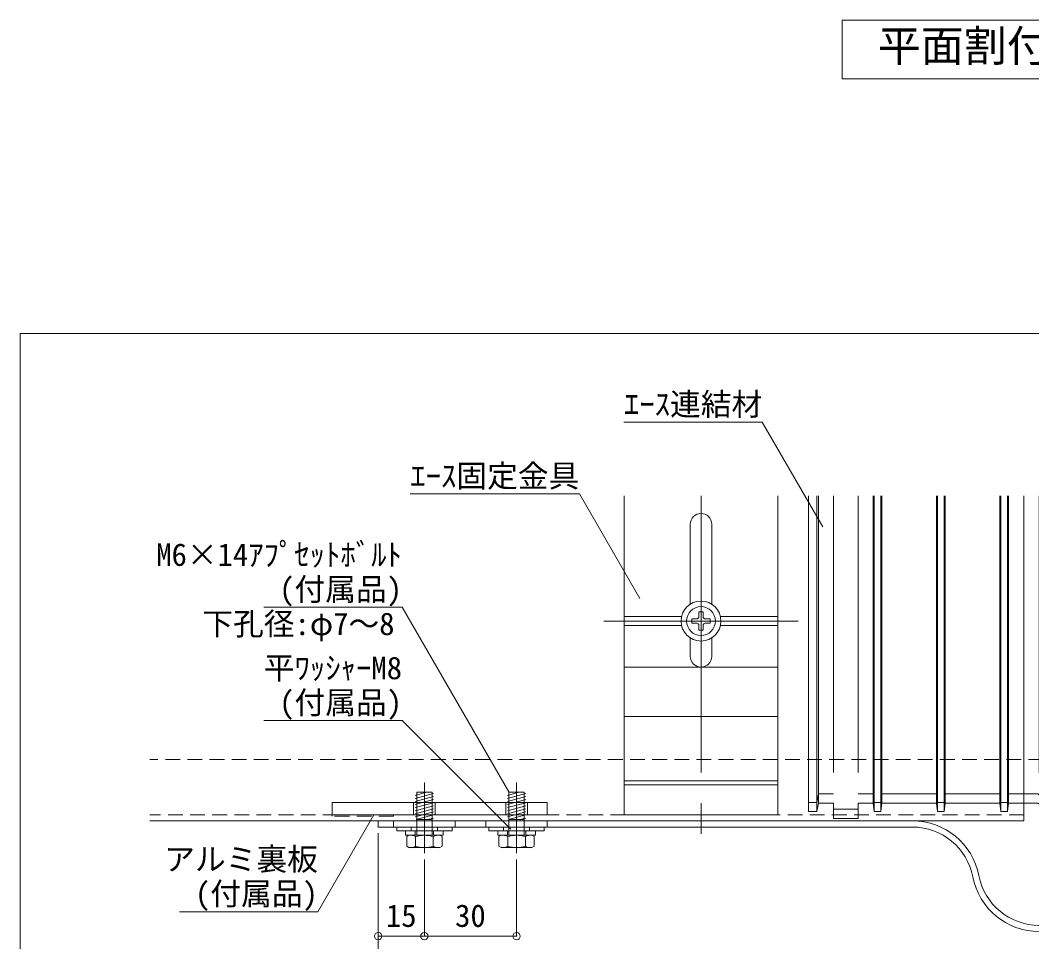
# Model space of a CAD drawing. Units: millimetres at full size. Extents: x -728 to 752, y -514 to 534.
# Drawn here: x -319.5 to 9.6, y -109 to 190.8 of the extents above; entities that cross this region are included whole.
import ezdxf
from ezdxf.enums import TextEntityAlignment as Align

# ---------------------------------------------------------------- set-up
doc = ezdxf.new("R2010")
doc.units = ezdxf.units.MM
doc.header["$LTSCALE"] = 4
doc.header["$PDMODE"] = 32
doc.header["$PDSIZE"] = 2.4
for name, pattern in [('CHAIN2', [12, 9, -1, 1, -1]), ('DASHED1', [1.8, 1.2, -0.6]), ('DASHED2', [3, 2, -1])]:
    doc.linetypes.add(name, pattern=pattern)
for name, color, linetype, lineweight in [('0-B_B', 4, 'Continuous', 9), ('2-1_1', 2, 'Continuous', 20), ('2-2_2', 7, 'Continuous', 9), ('2-4_4', 4, 'Continuous', 9), ('2-5_5', 7, 'DASHED2', 9), ('2-A_A', 7, 'Continuous', 9), ('2-B_B', 7, 'Continuous', 9), ('A-A_A', 7, 'Continuous', 9), ('A-B_B', 7, 'Continuous', 9), ('D-1_1', 4, 'Continuous', 9), ('D-2_2', 7, 'Continuous', 9), ('D-E_E', 4, 'CHAIN2', 9), ('F-1_1', 4, 'Continuous', 9), ('F-F_F', 4, 'CHAIN2', 9)]:
    doc.layers.add(name, color=color, linetype=linetype, lineweight=lineweight)
doc.layers.add('2-3_3', color=7, linetype='Continuous')
doc.styles.add('ＭＳ ゴシック', font='')
doc.styles.get('ＭＳ ゴシック').set_extended_font_data('MS Gothic')

# ---------------------------------------------------------------- blocks, each defined once
blk = doc.blocks.new('ATNBT60 T')
at = {"layer": 'D-1_1'}
for p, q in [((-0.787, 0.187), (-0.787, -0.187)), ((-0.373, 0.187), (-0.787, 0.187)), ((-0.187, 0.787), (0.187, 0.787)), ((-0.187, 0.373), (-0.187, 0.787)), ((0.187, 0.373), (0.187, 0.787)), ((0.373, 0.187), (0.787, 0.187)), ((0.787, -0.187), (0.787, 0.187)), ((-0.373, -0.187), (-0.787, -0.187)), ((-0.187, -0.373), (-0.187, -0.787)), ((-0.187, -0.787), (0.187, -0.787)), ((0.187, -0.373), (0.187, -0.787)), ((0.373, -0.187), (0.787, -0.187))]:
    blk.add_line(p, q, dxfattribs=at)
for centre, start, end in [((-0.373, 0.373), 270, 0), ((0.373, 0.373), 180, 270), ((-0.373, -0.373), 0, 90), ((0.373, -0.373), 90, 180)]:
    blk.add_arc(centre, 0.187, start, end, dxfattribs=at)
at = {"layer": 'D-2_2', "color": 2, "lineweight": 20}
blk.add_circle((0, 0), 1.733, dxfattribs=at)
at = {"layer": 'D-2_2'}
blk.add_circle((0, 0), 1.253, dxfattribs=at)
at = {"layer": 'D-E_E'}
for p, q in [((0, -2.185), (0, 2.02)), ((-2.153, 0), (2.215, 0))]:
    blk.add_line(p, q, dxfattribs=at)
blk = doc.blocks.new('裏板 左 T')
at = {"layer": '2-4_4', "color": 2, "lineweight": 20}
for p, q in [((40.001, 4), (-30, 4)), ((-30, 4), (-30, 0)), ((40.001, 4), (40.001, 0)), ((40.001, 0), (-30, 0))]:
    blk.add_line(p, q, dxfattribs=at)
at = {"layer": '2-4_4', "linetype": 'DASHED1'}
for p, q in [((-3.5, 0), (-3.5, 4)), ((3.5, 0), (3.5, 4)), ((26.501, 0), (26.501, 4)), ((33.501, 0), (33.501, 4)), ((-30, 0), (-30, -0.5)), ((-10, 0), (-10, -0.5)), ((-10, -0.5), (-30, -0.5))]:
    blk.add_line(p, q, dxfattribs=at)
blk = doc.blocks.new('セムスM6_14 S')
at = {"layer": '2-5_5', "color": 4, "linetype": 'CHAIN2'}
blk.add_line((0, -14.45), (0, 8.532), dxfattribs=at)
at = {"layer": '2-5_5', "linetype": 'Continuous'}
for p, q in [((-9, 0), (-9, 1.2)), ((-9, 0), (9, 0)), ((-6.5, 1.2), (6.5, 1.2)), ((-6.1, 2.7), (6.1, 2.7)), ((-6.1, 1.2), (-6.1, 2.7)), ((6.1, 1.2), (-6.1, 1.2)), ((6.1, 1.2), (6.1, 2.7))]:
    blk.add_line(p, q, dxfattribs=at)
at = {"layer": '2-5_5', "color": 4}
for p, q in [((-4.25, 0), (-4.25, 1.2)), ((-3, 1.2), (-3, 2.7)), ((-2.5, 2.7), (-2.5, -2)), ((2.5, 2.7), (2.5, -2)), ((3, 1.2), (3, 2.7)), ((4.25, 0), (4.25, 1.2))]:
    blk.add_line(p, q, dxfattribs=at)
at = {"layer": '2-5_5', "linetype": 'Continuous'}
blk.add_lwpolyline([(9, 0), (9, 1.2), (-9, 1.2)], dxfattribs=at)
at = {"layer": '2-A_A'}
blk.add_line((-2.5, -2.4), (2.5, -2.4), dxfattribs=at)
at = {"layer": '2-B_B'}
for p, q in [((-5, 6.7), (-5.75, 6.267)), ((-5.75, 6.267), (-5.75, 3.133)), ((-2.863, 6.267), (-2.863, 3.133)), ((2.863, 6.267), (2.863, 3.133)), ((5.75, 6.267), (5.75, 3.133)), ((-5, 2.7), (-5.75, 3.133)), ((-1.105, -2.4), (-3, -2.908)), ((2.627, -2.4), (-3, -3.908)), ((-2.5, -2), (-2.5, -11.3)), ((2.5, -2), (2.5, -11.3)), ((3, -3.3), (-3, -4.908)), ((3, -4.3), (-3, -5.908)), ((3, -5.3), (-3, -6.908)), ((3, -6.3), (-3, -7.908)), ((3, -7.3), (-3, -8.908)), ((3, -8.3), (-3, -9.908)), ((3, -9.3), (-3, -10.908)), ((-2.5, -11.3), (2.5, -11.3)), ((3, -10.3), (-0.732, -11.3))]:
    blk.add_line(p, q, dxfattribs=at)
for points in [[(-5, 6.7), (5, 6.7), (5.75, 6.267)], [(-5, 2.7), (5, 2.7), (5.75, 3.133)]]:
    blk.add_lwpolyline(points, dxfattribs=at)
for centre, radius, start, end in [((-4.578, 3.294), 3.432, 60.02654, 97.06213), ((0, -2.983), 9.683, 72.80074, 107.19934), ((4.578, 3.294), 3.432, 82.93787, 119.97346), ((-4.578, 6.106), 3.432, 262.93787, 299.97346), ((0, 12.383), 9.683, 252.80066, 287.19926), ((4.578, 6.106), 3.432, 240.02654, 277.06213)]:
    blk.add_arc(centre, radius, start, end, dxfattribs=at)
blk = doc.blocks.new('ジョイントPL T')
at = {"layer": '2-4_4', "linetype": 'DASHED1'}
for p, q in [((-210, -2), (-210, 0)), ((-190, -2), (-190, 0)), ((-180, -2), (-180, 0)), ((-160, -2), (-160, 0))]:
    blk.add_line(p, q, dxfattribs=at)
at = {"layer": '2-4_4', "color": 2, "lineweight": 20}
blk.add_line((-215, -2), (-41.138, -2), dxfattribs=at)
blk.add_lwpolyline([(-215, -2), (-215, 0), (-41.231, 0)], dxfattribs=at)
for centre, radius, start, end in [((-41.231, -22), 22, 10.98039, 90.00046), ((-41.231, -22), 20, 10.98039, 89.73388), ((0, -14), 22, 190.98085, 349.01949), ((0, -14), 20, 190.98085, 349.01949)]:
    blk.add_arc(centre, radius, start, end, dxfattribs=at)
blk = doc.blocks.new('ATAG500 T (1)')
at = {"layer": 'F-1_1'}
for p, q in [((-30, -0.999), (-30, 40.107)), ((-28.948, 40.107), (-28.948, -0.999)), ((-28.72, 40.107), (-28.72, 0.121)), ((-21.604, 40.107), (-21.604, 0.121)), ((-21.484, -0.999), (-21.484, 40.107)), ((-20.596, -0.999), (-20.596, 40.107)), ((-20.476, 40.107), (-20.476, 0.121)), ((-13.364, 40.107), (-13.364, 0.121)), ((-13.244, -0.999), (-13.244, 40.107)), ((-12.356, -0.999), (-12.356, 40.107)), ((-12.236, 40.107), (-12.236, 0.121)), ((-5.124, 40.107), (-5.124, 0.121)), ((-5.004, -0.999), (-5.004, 40.107)), ((-4.116, -0.999), (-4.116, 40.107)), ((-3.996, 40.107), (-3.996, 0.121)), ((3.996, 40.107), (3.996, 0.121)), ((4.116, -0.999), (4.116, 40.107)), ((5.004, -0.999), (5.004, 40.107)), ((5.124, 40.107), (5.124, 0.121)), ((12.236, 40.107), (12.236, 0.121)), ((12.356, -0.999), (12.356, 40.107)), ((13.244, -0.999), (13.244, 40.107)), ((13.364, 40.107), (13.364, 0.121)), ((20.476, 40.107), (20.476, 0.121)), ((20.596, -0.999), (20.596, 40.107)), ((21.484, -0.999), (21.484, 40.107)), ((21.604, 40.107), (21.604, 0.121)), ((28.72, 40.107), (28.72, 0.121)), ((28.948, 40.107), (28.948, -0.999)), ((30, -0.999), (30, 40.107)), ((-30, 0.195), (-28.948, 0.195)), ((-28.72, 1.315), (-28.948, 0.195)), ((-28.72, 0.121), (-28.948, -0.999)), ((-28.72, 1.315), (-26.76, 1.315)), ((-28.72, 0.121), (-26.76, 0.121)), ((-23.56, 1.315), (-21.604, 1.315)), ((-23.56, 0.121), (-21.604, 0.121)), ((-21.484, 0.195), (-21.604, 1.315)), ((-21.484, -0.999), (-21.604, 0.121)), ((-20.596, 0.195), (-21.484, 0.195)), ((-20.596, 0.195), (-20.476, 1.315)), ((-20.596, -0.999), (-20.476, 0.121)), ((-20.476, 1.315), (-13.364, 1.315)), ((-20.476, 0.121), (-13.364, 0.121)), ((-13.244, 0.195), (-13.364, 1.315)), ((-13.244, -0.999), (-13.364, 0.121)), ((-12.356, 0.195), (-13.244, 0.195)), ((-12.356, 0.195), (-12.236, 1.315)), ((-12.356, -0.999), (-12.236, 0.121)), ((-12.236, 1.315), (-5.124, 1.315)), ((-12.236, 0.121), (-5.124, 0.121)), ((-5.004, 0.195), (-5.124, 1.315)), ((-5.004, -0.999), (-5.124, 0.121)), ((-4.116, 0.195), (-5.004, 0.195)), ((-4.116, 0.195), (-3.996, 1.315)), ((-4.116, -0.999), (-3.996, 0.121)), ((-3.996, 1.315), (-0.12, 1.315)), ((-3.996, 0.121), (-0.12, 0.121)), ((-0.068, 1.232), (-0.12, 1.315)), ((-0.068, 0.037), (-0.12, 0.12)), ((0.068, 1.232), (0.12, 1.315)), ((0.068, 0.037), (0.12, 0.12)), ((0.12, 1.315), (3.996, 1.315)), ((0.12, 0.121), (3.996, 0.121)), ((4.116, 0.195), (3.996, 1.315)), ((4.116, -0.999), (3.996, 0.121)), ((5.004, 0.195), (4.116, 0.195)), ((5.004, 0.195), (5.124, 1.315)), ((5.004, -0.999), (5.124, 0.121)), ((5.124, 1.315), (12.236, 1.315)), ((5.124, 0.121), (12.236, 0.121)), ((12.356, 0.195), (12.236, 1.315)), ((12.356, -0.999), (12.236, 0.121)), ((13.244, 0.195), (12.356, 0.195)), ((13.244, 0.195), (13.364, 1.315)), ((13.244, -0.999), (13.364, 0.121)), ((13.364, 1.315), (20.476, 1.315)), ((13.364, 0.121), (20.476, 0.121)), ((20.596, 0.195), (20.476, 1.315)), ((20.596, -0.999), (20.476, 0.121)), ((21.484, 0.195), (20.596, 0.195)), ((21.484, 0.195), (21.604, 1.315)), ((21.484, -0.999), (21.604, 0.121)), ((21.604, 1.315), (23.56, 1.315)), ((21.604, 0.121), (23.56, 0.121)), ((26.76, 1.315), (28.72, 1.315)), ((26.76, 0.121), (28.72, 0.121)), ((28.72, 1.315), (28.948, 0.195)), ((28.72, 0.121), (28.948, -0.999)), ((30, 0.195), (28.948, 0.195)), ((-30, -0.999), (-28.948, -0.999)), ((-20.596, -0.999), (-21.484, -0.999)), ((-12.356, -0.999), (-13.244, -0.999)), ((-4.116, -0.999), (-5.004, -0.999)), ((5.004, -0.999), (4.116, -0.999)), ((13.244, -0.999), (12.356, -0.999)), ((21.484, -0.999), (20.596, -0.999)), ((30, -0.999), (28.948, -0.999))]:
    blk.add_line(p, q, dxfattribs=at)
at = {"layer": 'F-1_1', "linetype": 'CHAIN2'}
for p, q in [((-26.76, 40.107), (-26.76, -1.914)), ((-23.56, 40.107), (-23.56, -1.914)), ((0, 40.107), (0, 0)), ((23.56, 40.107), (23.56, -1.914)), ((26.76, 40.107), (26.76, -1.914)), ((-23.56, -0.685), (-26.76, -0.685)), ((26.76, -0.685), (23.56, -0.685)), ((-23.56, -1.914), (-26.76, -1.914)), ((26.76, -1.914), (23.56, -1.914))]:
    blk.add_line(p, q, dxfattribs=at)
at = {"layer": 'F-1_1'}
for centre in [(0, 1.275), (0, 0.08)]:
    blk.add_arc(centre, 0.08, 212.33353, 327.66647, dxfattribs=at)
blk = doc.blocks.new('ATAG500 T(2)')
at = {"layer": 'F-1_1', "color": 2, "lineweight": 20}
for p, q in [((-16.307, 10), (25.2, 10)), ((25.2, -10), (25.2, 10)), ((-12.6, 1.4), (-2.191, 1.4)), ((2.191, 1.4), (4.6, 1.4)), ((-12.6, -1.4), (-2.191, -1.4)), ((2.191, -1.4), (4.6, -1.4)), ((-16.307, -10), (25.2, -10))]:
    blk.add_line(p, q, dxfattribs=at)
at = {"layer": 'F-1_1'}
for p, q in [((-0.6, 2.53), (-0.6, 10)), ((0.6, 2.53), (0.6, 10)), ((6, -10), (6, 10)), ((12.4, -10), (12.4, 10)), ((20.786, -10), (20.786, 10)), ((21.295, -10), (21.295, 10)), ((-0.6, -10), (-0.6, -2.53)), ((0.6, -10), (0.6, -2.53))]:
    blk.add_line(p, q, dxfattribs=at)
at = {"layer": 'F-1_1', "color": 2, "lineweight": 20}
for centre, start, end in [((-12.6, 0), 90, 270), ((4.6, 0), 270, 90)]:
    blk.add_arc(centre, 1.4, start, end, dxfattribs=at)
at = {"layer": 'F-F_F'}
for p, q in [((0, 12.649), (0, -12.649)), ((-16.307, 0), (28.413, 0))]:
    blk.add_line(p, q, dxfattribs=at)
blk = doc.blocks.new('Hikidasimoji')
at = {"layer": '0-B_B'}
blk.add_line((-72, 0), (0, 0), dxfattribs=at)

msp = doc.modelspace()

# ---------------------------------------------------------------- linework, layer by layer
at = {"layer": '2-1_1', "color": 3, "lineweight": 15}
for p, q in [((7, 36.135), (7, -69.632)), ((7, -69.632), (-277.338, -69.632))]:
    msp.add_line(p, q, dxfattribs=at)
at = {"layer": '2-1_1', "color": 7, "linetype": 'DASHED1', "lineweight": 9}
msp.add_line((7, -67.632), (-277.338, -67.632), dxfattribs=at)
at = {"layer": '2-4_4', "linetype": 'DASHED1'}
msp.add_line((301.338, -49.631), (-277.338, -49.631), dxfattribs=at)
at = {"layer": '2-A_A'}
for p, q in [((-203, -140.805), (-203, -73.632)), ((-188, -107.139), (-188, -82.163)), ((-158, -107.139), (-158, -82.163)), ((-188, -107.139), (-203, -107.139))]:
    msp.add_line(p, q, dxfattribs=at)
for p in [(-203, -107.139), (-188, -107.139), (-158, -107.139)]:
    msp.add_point(p, dxfattribs=at)
at = {"layer": '2-B_B', "color": 4}
for p, q in [((-78.067, 60.059), (-123.067, 60.059)), ((-78.067, 60.059), (-58.391, 25.978)), ((-137.583, 36.731), (-192.583, 36.731)), ((-137.583, 36.731), (-117.906, 2.65)), ((-160.562, -60.194), (-195.232, -0.143)), ((-159.892, -72.336), (-195.232, -36.997)), ((-204.4, -67.632), (-222.621, -99.191))]:
    msp.add_line(p, q, dxfattribs=at)
at = {"layer": '2-B_B', "color": 2, "lineweight": 20}
msp.add_lwpolyline([(-319.473, 88.924), (-319.473, -432.581), (736.978, -432.581), (736.978, 88.924)], close=True, dxfattribs=at)
at = {"layer": 'A-A_A'}
msp.add_line((-188, -107.139), (-158, -107.139), dxfattribs=at)
at = {"layer": 'A-B_B'}
for p, q in [((-52.117, 190.814), (-52.117, 171.734)), ((-52.117, 190.814), (76.117, 190.814)), ((-52.117, 171.734), (76.117, 171.734))]:
    msp.add_line(p, q, dxfattribs=at)

# ---------------------------------------------------------------- block references
at = {"layer": '2-2_2', "xscale": 2.5, "yscale": -2.5, "rotation": 270}
msp.add_blockref('ATAG500 T(2)', (-98, -4.632), dxfattribs=at)
at = {"layer": '2-3_3', "xscale": 2.5, "yscale": -2.5, "rotation": 180}
msp.add_blockref('ATAG500 T (1)', (12, -64.133), dxfattribs=at)
at = {"layer": '2-4_4', "rotation": 180}
for p in [(-188, -71.632), (-158, -71.632)]:
    msp.add_blockref('セムスM6_14 S', p, dxfattribs=at)
at = {"layer": '2-4_4'}
for name, p in [('裏板 左 T', (-188, -67.632)), ('ジョイントPL T', (12, -69.632))]:
    msp.add_blockref(name, p, dxfattribs=at)
at = {"layer": '2-5_5', "xscale": 3.75, "yscale": 3.75, "rotation": 90}
msp.add_blockref('ATNBT60 T', (-98, -4.632), dxfattribs=at)
at = {"layer": '2-B_B', "xscale": 0.625, "yscale": 0.625}
for p in [(-195.232, -0.143), (-195.232, -36.997), (-222.621, -99.191)]:
    msp.add_blockref('Hikidasimoji', p, dxfattribs=at)

# ---------------------------------------------------------------- texts
at = {"layer": '2-A_A', "style": 'ＭＳ ゴシック'}
for s, p in [('15', (-200.5, -106.339)), ('30', (-178, -106.339))]:
    msp.add_text(s, height=7.331, dxfattribs=at).set_placement(p, align=Align.BOTTOM_LEFT)
at = {"layer": '2-B_B', "style": 'ＭＳ ゴシック'}
for s, p in [('ｴｰｽ連結材', (-123.067, 60.059)), ('ｴｰｽ固定金具', (-192.583, 36.731)), ('M6×14ｱﾌﾟｾｯﾄﾎﾞﾙﾄ', (-275.232, 11.107)), ('(付属品)', (-235.232, -0.143)), ('下孔径:φ7～8', (-260.232, -11.393)), ('平ﾜｯｼｬｰM8', (-240.232, -25.747)), ('(付属品)', (-235.232, -36.997)), ('アルミ裏板', (-272.621, -87.941)), ('(付属品)', (-262.621, -99.191))]:
    msp.add_text(s, height=7.331, dxfattribs=at).set_placement(p, align=Align.BOTTOM_LEFT)
at = {"layer": 'A-B_B', "style": 'ＭＳ ゴシック'}
msp.add_text('平面割付図 1/10', height=10.26, dxfattribs=at).set_placement((-40.5, 174.274), align=Align.BOTTOM_LEFT)

doc.saveas('drawing.dxf')
